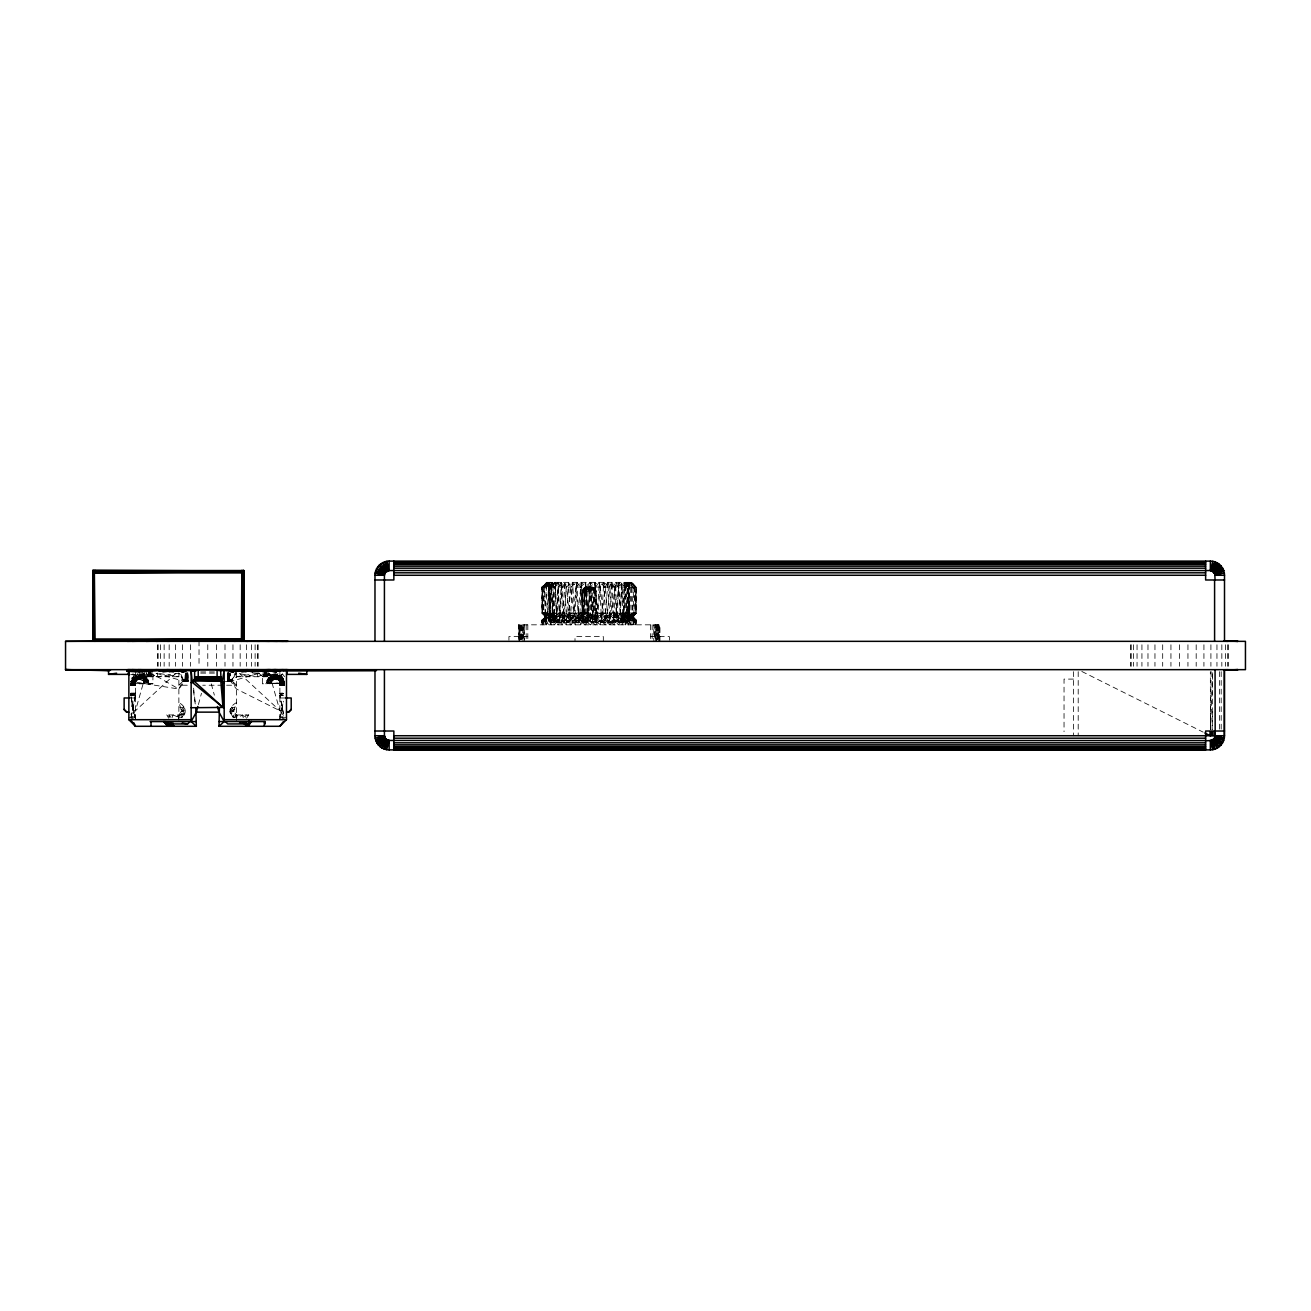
<?xml version="1.0" encoding="UTF-8"?>
<svg xmlns="http://www.w3.org/2000/svg" width="1311" height="1311" viewBox="0 0 1311 1311"><rect width="100%" height="100%" fill="white"/><g stroke="black" fill="none" stroke-linecap="round" stroke-linejoin="round"><path stroke-width="0.75" stroke-dasharray="5 3.75" d="M259.103 673.313L230.785 681.458L229.851 672.969L229.032 681.458L228.671 672.969L228.327 681.458L227.491 672.969L227.803 681.458L228.671 672.969L229.441 681.458L228.671 672.969L227.622 681.458L227.491 673.198L228.327 681.458L228.671 673.198L227.524 681.458L227.803 673.198L229.032 681.458L229.851 673.198L228.671 681.458L228.671 673.198L227.622 681.458L227.803 673.198L229.441 681.458L228.671 673.198L227.803 681.458L227.803 672.969L229.441 681.458L229.851 673.198L230.785 681.458L236.455 689.012L279.882 710.726L283.422 715.314M585.624 622.463L585.656 590.966L584.493 588.164L586.033 587.131L583.198 588.754L582.084 591.785L582.084 622.463L582.264 590.966L584.444 587.705L593.883 587.705L596.177 590.966L596.243 622.463M586.738 622.463L586.771 590.966L587.328 588.164L589.721 587.131L595.751 590.966L595.817 622.463M587.934 622.463L587.951 590.966L585.558 587.705L592.293 587.131L595.145 588.754M591.589 617.743L590.425 613.024L585.591 617.743L585.394 624.823L591.589 617.743L600.372 624.823L605.174 620.103L607.517 613.024L609.812 587.066L611.696 582.346L618.317 587.066L620.25 613.024L628.493 624.823L631.05 620.103L632.148 613.024L633.115 587.066L630.149 582.346L635.769 587.066L636.097 613.024L633.754 615.383L633.426 617.743L635.769 624.823L636.294 620.103L633.934 617.743L633.737 615.383L635.294 613.024L635.769 587.066L631.591 582.346L546.687 582.346L541.967 587.066L541.967 613.024L544.327 615.383L544.327 617.743L542.246 620.103L541.967 624.823L541.967 620.103L544.589 617.743L544.901 615.383L543.098 613.024L546.687 617.743L544.36 624.823L543.033 620.103L544.901 615.383L542.574 613.024L542.246 587.066L546.687 582.346M585.394 624.823L570.842 613.024L562.042 624.823L554.651 615.383L551.341 613.024L551.8 615.383L546.195 624.823L544.36 620.103L545.442 615.383L542.574 613.024L543.033 587.066L548.834 582.346L546.195 587.066L547.293 613.024L548.539 615.383L548.506 620.103L551.275 624.823L556.634 617.743L558.125 613.024L570.809 624.823L575.545 620.103L577.971 613.024L581.297 582.346L585.394 587.066L587.967 615.383L585.394 620.103L580.429 624.823L566.336 613.024L558.093 624.823L553.176 617.743L551.275 587.066L552.57 582.346L546.195 587.066L545.212 613.024L546.687 617.743L544.36 620.103L543.033 624.823L542.246 620.103L544.589 617.743L544.655 615.383L542.312 613.024L544.901 615.383L545.392 617.743L544.36 624.823M582.51 622.463L582.576 590.966L583.854 588.164L586.181 587.131M583.034 622.463L583.1 590.966L584.493 588.164L586.738 587.131L593.883 587.705M583.854 588.164L583.739 622.463L578.97 620.103L575.463 622.463L572.53 620.103L571.547 622.463L566.516 620.103L564.664 582.346L558.093 587.066L556.634 617.743M584.624 622.463L584.657 590.966L585.706 588.164C589.016 586.197 595.128 586.443 596.063 590.966L582.264 590.966L582.199 622.463L582.264 590.966L584.739 587.705L586.738 587.131L583.805 590.966M600.372 624.823L600.356 613.024L596.407 615.383L595.112 617.743L595.423 624.823L580.429 613.024L576.217 617.743L575.545 624.823L585.411 613.024L590.36 617.743L590.425 624.823L575.562 613.024L566.303 624.823L559.65 617.743L557.962 582.346L551.275 587.066L549.833 613.024L551.275 624.823M134.099 674.428L130.739 683.981L135.459 685.227L130.739 685.194L135.459 685.227C133.378 678.934 143.784 676.689 143.948 683.342L148.651 683.818C149.7 673.854 134.05 670.773 131.231 680.393L135.459 683.08L152.912 683.818L152.912 676.738L156.599 673.051M156.222 673.313L184.54 681.458L185.49 672.969L186.67 681.458L186.654 673.198L187.702 681.458L187.522 673.198L186.67 681.458L185.49 673.198L186.293 681.458L186.67 673.198L187.801 681.458L187.85 672.969L187.293 681.458L186.67 673.198L185.9 681.458L185.49 673.198L184.54 681.458L178.87 689.012L130.739 681.458L135.459 682.867L130.739 676.738L133.099 673.674M572.579 617.743L576.906 582.346L580.429 587.066L583.215 615.383L592.392 622.463L594.866 620.103L596.669 622.463L601.569 620.103L603.715 582.346L609.812 587.066L612.04 613.024L610.139 617.743L609.812 624.823L601.143 617.743L602.798 613.024L605.174 587.066L607.747 582.346L614.203 587.066L616.301 613.024L612.942 617.743L618.317 624.823L627.051 613.024L628.493 587.066L626.855 582.346L633.115 587.066L633.967 613.024L632.426 617.743L634.704 624.823L635.769 620.103L633.934 617.743L634 615.383L636.228 613.024L633.737 615.383L633.426 617.743L635.769 620.103L636.294 624.823L636.294 620.103L633.672 617.743L633.737 615.383L635.688 613.024L632.984 615.383L632.426 617.743L634.704 620.103L634.704 624.823M590.425 624.823L595.423 620.103L597.914 613.024L600.372 587.066L603.584 582.346L605.174 587.066L607.517 613.024L612.942 617.743L614.318 615.383L618.268 613.024L618.317 620.103L614.203 624.823L605.748 617.743L605.158 613.024L601.159 615.383L599.815 617.743L600.372 620.103L605.174 624.823L609.812 620.103L611.811 582.346L613.663 620.103L612.221 622.463L611.778 620.103L608.665 622.463L607.862 620.103L604.846 622.463L601.569 620.103L599.373 582.346L596.669 622.463L592.605 620.103L590.311 582.346L585.394 587.066L582.903 613.024L580.855 617.743L580.429 624.823M628.493 624.823L629.837 615.383L633.066 613.024L631.591 617.743L633.115 620.103L631.05 624.823L627.527 617.743L624.56 582.346L628.493 587.066L629.804 617.743L633.115 624.823L634.704 620.103L632.885 617.743L632.951 615.383L635.294 613.024L634.704 587.066L628.723 582.346L629.018 620.103L626.92 622.463L629.018 620.103L629.214 582.346L629.28 620.103L626.92 622.463L551.407 622.463L549.112 620.103L549.309 582.346L549.637 620.103L552.947 622.463L551.39 582.346L550.669 620.103L554.389 622.463L553.16 582.346L552.21 620.103L554.389 622.463L553.226 620.103L556.29 622.463L555.471 620.103L558.617 622.463L559.617 620.103L561.206 582.346L554.487 587.066L552.832 613.024L554.651 615.383L548.506 624.823L546.195 620.103L546.736 615.383L544.426 613.024L545.917 615.383L543.033 620.103L542.246 624.823L541.967 620.103L544.589 617.743L544.655 615.383L542.033 613.024L541.967 587.066L546.933 582.346L543.033 587.066L543.639 613.024L545.442 615.383L545.343 617.743L543.033 620.103L543.033 624.823M575.545 624.823L568.187 617.743L570.809 587.066L572.645 582.346L575.545 587.066L578.528 615.383L577.184 617.743M614.203 624.823L614.203 620.103L610.139 617.743L609.779 613.024L604.371 617.743L605.174 624.823M631.591 582.346L636.294 587.066L636.359 613.024L634 615.383L544.327 615.383L542.033 613.024L542.246 587.066L546.933 582.346M564.025 617.743L566.303 587.066L568.581 582.346L570.809 587.066L573.956 615.383L570.809 620.103L570.809 624.823M609.812 624.823L614.203 620.103L614.171 613.024L610.156 615.383L608.779 617.743L609.812 620.103L608.665 622.463L613.663 620.103L615.433 582.346L622.086 587.066L623.839 613.024L628.493 620.103L625.494 624.823L618.169 615.383L620.25 613.024L621.873 582.346L628.493 587.066M633.115 624.823L633.115 620.103L630.919 617.743L633.967 613.024L634.704 587.066L631.099 582.346L636.294 587.066L636.097 613.024L633.737 615.383L633.672 617.743L635.769 620.103L635.769 624.823M562.042 624.823L562.042 620.103L558.125 613.024M148.602 682.31L143.718 681.966L147.766 679.426L143.046 680.737L144.882 676.017L141.834 679.672L140.687 674.428L139.359 679.114L136.262 675.067L137.573 679.672L132.69 677.754L135.967 681.327L135.459 683.342L130.739 684.686L135.459 685.227L130.739 685.03L135.459 683.818L131.854 679.016L136.819 680.212L134.918 675.755L138.966 679.164L142.948 680.622L143.948 683.342L148.602 682.31L143.702 681.9L146.996 678.131L142.948 680.622L143.571 675.263L140.752 679.229L139.179 674.395L138.966 679.164L136.442 680.622L135.459 683.342L130.739 685.096L135.459 685.227L130.739 683.981L135.459 682.867L130.739 682.867L135.459 684.047L130.739 685.096L135.459 685.227L130.739 684.391L135.459 684.047L130.739 683.277L135.459 682.867L130.739 683.686L135.459 681.458L146.783 670.609L151.502 674.378L157.631 676.738L178.87 673.198L184.54 681.458L188.538 680.622M625.494 624.823L625.494 620.103L621.676 617.743L622.053 613.024L614.302 617.743L618.317 620.103L622.086 624.823L628.444 613.024L621.676 617.743L622.086 624.823M568.187 617.743L562.075 613.024L560.158 617.743L554.487 624.823L553.521 615.383L551.341 613.024M628.248 620.103L627.658 582.346L626.953 620.103L625.937 622.463L628.248 620.103L628.69 582.346L633.115 587.066M1211.135 671.658L1210.414 729.719L1210.348 671.658M187.85 672.969L187.85 681.458L187.522 672.969L186.67 681.458L186.67 672.969L187.801 681.458L187.522 672.969L186.293 681.458L186.67 672.969L187.522 681.458L187.85 672.969L187.702 681.458L187.522 672.969L185.9 681.458L185.49 672.969L186.293 681.458L187.522 673.198L187.293 681.458L186.67 672.969L185.9 681.458L187.522 673.198L186.998 681.458L186.67 673.198L187.522 681.458L187.522 672.969L185.9 681.458L187.522 673.198M546.195 624.823L546.195 620.103L548.49 617.743L548.539 615.383L546.245 613.024L548.49 617.743L548.506 624.823M227.491 673.198L228.032 681.458L228.671 672.969L229.032 681.458L227.803 672.969L227.622 681.458L227.491 672.969L228.032 681.458L228.671 673.198M625.167 620.103L620.922 622.463L621.561 620.103L618.399 622.463L617.12 620.103L618.726 582.346L620.922 622.463L624.036 620.103L623.053 622.463L625.167 620.103L626.117 582.346L626.953 620.103L624.724 622.463L624.102 582.346L623.053 622.463L626.052 620.103L624.724 622.463L629.018 620.103L625.937 622.463M545.343 617.743L545.917 615.383L543.639 613.024L544.36 587.066L547.654 582.346L542.246 587.066M635.688 613.024L633.737 615.383L636.359 613.024L541.967 613.024L544.393 615.383L544.327 617.743L633.934 617.743M283.029 683.867L279.882 684.916L283.029 685.129L279.882 685.227L279.866 683.08L283.471 679.016C279.472 670.757 265.707 674.69 266.674 683.818L283.012 683.26L262.413 683.818L262.413 676.738L258.726 673.051M556.29 622.463L554.242 620.103L555.422 582.346L556.716 620.103L558.617 622.463L558.158 620.103L561.354 622.463L562.894 620.103L564.664 582.346L562.042 587.066L560.026 613.024L561.485 615.383L558.093 620.103L558.093 624.823M1212.691 711.709L1212.134 729.719L1212.675 671.658L1210.561 729.719M228.671 672.969L228.671 681.458L227.803 672.969L227.524 681.458L227.491 672.969L227.491 681.458L227.803 672.969L228.671 681.458L229.851 672.969M137.245 673.723L144.423 676.738L146.783 679.098L146.783 674.378L151.502 676.738L151.027 673.198L151.978 676.738L157.631 673.198L157.631 676.738M556.716 620.103L558.109 582.346L559.617 620.103L561.354 622.463L561.255 620.103L564.435 622.463L566.516 620.103L568.45 582.346L570.449 620.103L571.547 622.463L574.611 620.103L576.774 582.346L570.809 587.066M634.704 620.103L631.591 617.743L631.738 615.383L634.639 613.024L632.885 617.743L635.769 620.103M518.943 641.341L519.631 624.823L520.582 641.341L521.745 624.823L523.089 641.341L524.58 624.823L524.58 639.506M231.424 707.203L233.932 710.021L236.455 707.76L231.424 707.203L233.784 711.25L230.277 712.676L236.865 715.806L233.784 711.25L229.884 711.25L230.638 713.331L236.865 715.806L236.455 714.97L238.209 716.675L236.865 715.806L233.391 717.478L233.932 710.021L236.455 702.696C230.375 705.547 227.213 712.692 233.391 717.478L239.798 716.822L242.273 714.97L245.37 717.183L248.729 714.97L236.455 714.97L236.898 718.51M548.506 620.103L550.767 617.743L547.293 613.024L548.506 587.066L550.489 582.346L544.36 587.066L545.212 613.024L547.408 615.383L546.687 617.743M594.473 588.164L594.588 622.463M626.527 617.743L629.821 613.024L631.05 587.066L628.723 582.346M570.449 620.103L572.497 582.346L575.463 622.463L576.791 620.103L579.56 622.463L581.215 620.103L583.788 622.463L588.016 620.103L590.311 582.346L595.423 587.066L597.914 613.024M604.846 622.463L607.894 582.346L609.877 620.103L604.846 622.463L603.699 620.103L600.831 622.463L599.356 620.103L596.669 622.463M524.58 641.341L523.089 624.823L521.745 641.341L520.582 624.823L519.631 641.341L518.943 624.823L518.943 639.506M659.384 641.341L658.696 624.823L657.745 641.341L656.582 624.823L655.238 641.341L653.747 624.823L653.747 639.506M579.56 622.463L581.199 582.346L583.788 622.463L585.738 620.103L588.082 622.463L590.311 620.103M607.517 613.024L604.371 617.743L601.159 615.383L602.798 613.024L600.372 587.066L594.801 582.346L592.392 622.463L588.016 620.103L585.738 582.346L583.461 620.103L588.082 622.463L588.016 620.103M623.839 613.024L620.447 617.743L623.839 613.024L625.494 587.066L621.873 582.346M659.384 639.506L659.384 624.823L658.696 641.341L657.745 624.823L656.582 641.341L655.238 624.823L653.747 641.341M625.494 587.066L618.792 582.346L616.301 613.024L614.318 615.383L618.317 620.103L618.317 624.823M585.394 587.066L585.771 582.346L590.425 587.066L592.933 613.024L590.36 617.743M631.05 624.823L631.05 620.103L627.527 617.743L627.789 615.383L630.984 613.024L629.804 617.743L633.115 620.103M618.317 587.066L615.4 582.346L612.04 613.024L610.156 615.383M276.097 673.526L264.298 676.738L264.298 673.198L263.364 676.738L257.693 673.198L236.455 676.738L230.785 681.458L226.803 680.622M592.933 613.024L595.423 587.066L594.801 582.346L590.425 587.066L587.918 613.024L585.591 617.743M548.49 617.743L549.375 615.383L548.555 613.024L550.8 615.383L551.275 620.103L554.487 624.823M560.158 617.743L556.241 613.024L555.077 582.346L548.506 587.066L549.833 613.024L553.488 617.743M622.086 620.103L618.153 617.743L625.445 613.024L625.494 620.103M178.427 718.51L178.87 714.97L166.612 714.97L168.758 718.199M152.912 683.818L135.459 683.818L135.705 681.9L131.854 679.016L136.442 680.622L133.722 676.673L137.999 679.459L137.688 674.608L140.441 679.164L142.162 674.723L142.03 679.786L146.029 676.984L143.046 680.737L147.766 679.426L143.702 681.9L148.307 680.835L143.948 683.342L130.739 683.342L143.948 683.342M594.538 590.966L591.605 587.131L595.522 589.426L595.751 590.966M283.029 716.855L279.882 716.855L283.422 702.958M593.752 588.754L592.293 587.131L593.752 588.754L592.67 590.966L592.703 622.463M283.422 678.279L279.882 682.867L284.602 682.867L271.377 683.342C273.507 674.706 279.62 682.457 283.029 684.391L279.882 684.916L284.602 685.194L279.882 685.227L284.602 683.981L279.882 683.244C279.899 677.869 271.213 677.967 271.377 683.342L266.723 682.31L271.639 681.9L268.329 678.131L272.377 680.622L271.754 675.263L274.589 679.229L276.146 674.395L276.359 679.164L280.407 675.755L278.506 680.212L283.471 679.016L279.62 681.9L279.882 683.818L283.029 683.981M554.487 620.103L556.667 615.383L554.537 613.024L554.651 615.383L551.275 620.103M621.676 617.743L622.053 613.024M280.243 717.33L283.504 700.435M279.882 719.215L283.422 701.205M131.133 717.248L135.459 695.617L130.739 694.814L135.459 693.568L130.739 693.29L135.459 693.257L130.739 693.814L135.459 694.437L130.739 695.617L135.459 695.617L131.329 715.314M140.572 670.609L144.898 674.378L144.423 676.738L146.783 672.969L146.783 676.738L157.631 673.198M236.455 670.609L230.785 681.458L236.455 673.198L257.693 676.738L257.693 673.198L268.542 674.378L268.542 679.098L270.902 676.738L278.079 673.723M585.656 590.966L588.131 588.754C588.95 584.64 595.702 588.377 590.376 590.966L590.392 622.463M618.153 617.743L620.25 613.024M139.228 673.526L151.027 676.738L151.027 673.198M625.445 613.024L623.675 617.743M558.093 587.066L561.19 582.346L562.894 620.103L564.435 622.463L564.713 620.103L567.86 622.463L568.482 620.103L571.547 622.463M263.462 675.509L265.74 672.789L268.394 675.558L268.083 676.738L263.462 675.509L264.298 676.738L263.79 674.313L257.693 676.738M198.403 704.581L201.484 693.257M562.042 620.103L564.041 615.383L562.075 613.024M614.302 617.743L614.171 613.024L605.748 617.743M627.789 615.383L628.444 613.024M600.831 622.463L601.569 620.103M566.303 624.823L566.303 620.103L568.187 615.383L566.336 613.024M268.542 674.378L263.822 676.738L265.117 673.674L268.394 675.558L263.364 676.738L263.822 674.378L268.394 675.558M575.545 620.103L571.727 617.743L572.596 615.383L570.842 613.024M166.612 714.97L169.955 717.183L173.052 714.97L177.132 716.675L178.87 714.675M131.411 706.547L135.459 695.617L130.739 695.207L135.459 693.568L130.739 693.404L135.459 693.257L130.739 693.568L135.459 693.568L130.739 695.207M245.37 717.183L246.222 714.97M172.02 717.641L173.052 714.97M580.429 620.103L576.217 617.743L577.184 615.383L575.562 613.024M148.307 680.835L143.718 681.966L146.996 678.131L143.046 680.737L144.882 676.017L142.03 679.786L143.571 675.263L141.834 679.672L142.162 674.723L140.752 679.229L140.687 674.428L140.441 679.164L139.179 674.395L139.359 679.114L137.688 674.608L138.966 679.164L136.262 675.067L137.999 679.459L134.918 675.755L137.573 679.672L133.722 676.673L136.819 680.212L132.69 677.754L136.442 680.622L131.231 680.393L135.705 681.9L130.854 681.851L135.459 683.818M146.783 674.378L151.502 674.378L151.027 676.738L151.863 675.509L149.601 672.789L146.078 674.69L147.258 676.738L150.929 675.673L151.502 674.378L146.783 670.921L135.459 710.726L130.739 716.855L135.459 716.855L133.099 710.726L131.034 697.141M550.767 617.743L551.8 615.383L548.555 613.024M631.05 620.103L628.952 617.743L630.984 613.024M149.601 672.789L146.93 675.558L150.929 675.673L151.552 674.313L146.93 675.558L147.258 676.738L150.667 674.641M590.261 587.131L588.131 588.754L587.115 587.131L591.523 587.705L587.951 590.966M184.851 708.366L181.541 711.25L184.687 713.331L178.46 715.806L178.87 714.97L177.132 716.675L181.934 717.478C187.899 712.676 185.097 705.547 178.87 702.696L181.393 710.021L181.934 717.478L178.46 715.806L183.917 707.203L178.87 707.76L181.393 710.021L183.917 707.203M188.653 681.458L182.655 681.458L178.87 689.012L148.471 671.576M618.169 615.383L616.858 617.743L618.694 615.383L618.268 613.024L610.139 617.743M632.426 617.743L631.64 615.383L633.066 613.024M181.934 717.478L185.457 711.25L181.541 711.25L185.048 712.676L178.46 715.806M582.576 590.966L585.706 588.164M543.033 620.103L544.589 617.743L544.393 615.383M230.785 681.458L236.455 672.969M246.566 718.199L248.729 714.97M617.12 620.103L612.221 622.463L615.4 620.103L615.482 622.463L617.12 620.103L615.433 582.346M558.093 620.103L556.225 617.743L557.88 615.383L554.537 613.024M633.426 617.743L632.951 615.383L634.639 613.024M554.487 587.066L557.962 582.346M551.275 587.066L555.077 582.346M595.423 587.066L599.242 582.346L605.174 587.066M620.922 622.463L622.922 620.103L621.627 582.346L620.218 620.103L618.399 622.463L618.677 620.103L615.482 622.463M566.303 620.103L563.402 617.743L565.385 615.383L564.14 613.024L561.19 582.346M142.948 680.622L146.029 676.984M548.506 587.066L552.57 582.346M570.809 620.103L567.434 617.743L569.564 615.383L566.303 587.066L564.746 582.346M546.195 587.066L550.489 582.346M546.195 620.103L549.375 615.383L546.245 613.024M630.919 617.743L629.837 615.383L632.148 613.024L631.05 587.066L626.855 582.346M584.591 588.754L587.115 587.131M271.377 683.342L267.018 680.835L271.639 681.9L268.329 678.131L272.278 680.737L269.296 676.984L273.311 679.786L273.163 674.723L274.884 679.164L277.637 674.608L277.326 679.459L281.603 676.673L278.882 680.622L283.471 679.016L279.358 681.327L284.471 681.851L279.882 683.342L279.358 681.327L282.635 677.754L277.752 679.672L279.063 675.067L275.982 679.114L274.638 674.428L273.507 679.672L270.459 676.017L272.278 680.737L267.559 679.426L271.606 681.966L266.723 682.31M627.051 613.024L624.839 615.383L624.806 617.743L628.493 620.103M544.36 587.066L548.834 582.346M544.36 620.103L547.408 615.383L544.426 613.024M629.821 613.024L627.576 615.383L628.952 617.743M629.837 615.383L632.148 613.024M543.033 587.066L547.654 582.346M631.64 615.383L633.967 613.024M632.951 615.383L635.294 613.024M182.655 681.458L178.87 685.227L188.8 685.227M583.215 615.383L580.855 617.743L585.394 620.103M595.423 624.823L600.372 620.103L596.407 617.743L605.158 613.024L606.6 615.383L601.143 617.743M626.674 622.463L629.149 620.103M633.754 615.383L636.228 613.024M175.887 673.362L135.459 710.726L133.099 710.726L130.739 708.366M580.429 587.066L585.771 582.346M575.545 587.066L581.297 582.346M566.303 587.066L572.645 582.346M562.042 587.066L568.581 582.346M553.176 617.743L556.667 615.383L552.832 613.024M230.474 708.366L233.784 711.25L230.638 713.331L233.391 717.478M583.559 588.754L584.493 588.164M587.918 613.024L591.589 615.383L595.423 613.024L596.407 615.383L599.815 617.743L602.11 615.383L600.356 613.024M556.225 617.743L560.174 615.383L556.241 613.024M146.93 675.558L150.208 673.674L151.978 676.738L151.502 674.378L151.502 676.738M559.65 617.743L564.041 615.383L560.026 613.024M586.181 588.754L587.328 588.164M563.402 617.743L568.187 615.383L564.14 613.024M567.434 617.743L572.596 615.383L568.532 613.024M571.727 617.743L577.184 615.383L573.153 613.024M576.217 617.743L581.92 615.383L580.429 613.024M263.822 676.738L263.822 674.378L268.542 676.738L268.542 672.969L270.443 674.378L274.736 672.609M181.541 711.25L185.375 709.759M130.494 719.1L135.459 717.33L128.855 717.33M282.93 682.539L279.62 681.9L284.094 680.393L278.882 680.622L282.635 677.754L278.506 680.212L281.603 676.673L277.752 679.672L280.407 675.755L277.326 679.459L279.063 675.067L276.359 679.164L277.637 674.608L275.982 679.114L276.146 674.395L274.884 679.164L274.638 674.428L274.589 679.229L273.163 674.723L273.507 679.672L271.754 675.263L273.311 679.786L270.459 676.017L272.377 680.622L267.559 679.426L271.639 681.9L267.018 680.835M586.804 587.705L588.623 587.131L592.162 588.754M140.588 672.609L144.898 674.378L135.459 676.738L178.87 676.738L184.54 681.458L180.771 674.215M284.602 682.867L279.882 684.047L284.602 685.096L279.882 685.227L283.029 684.866L279.882 684.916L283.029 683.539L279.866 683.08L262.413 683.818M283.029 694.83L279.882 695.617L283.422 713.79M279.358 681.327L284.094 680.393L279.866 683.08L284.471 681.851L279.62 681.9M284.602 683.981L279.882 684.834L284.602 683.588L279.882 682.867L284.602 681.458L279.882 681.458L284.602 683.686L281.226 674.346L283.242 680.147M150.929 675.673L151.863 675.509M131.854 679.016L135.967 681.327L130.854 681.851L135.459 683.342L130.739 682.867M283.029 695.338L279.882 695.617L283.422 713.315M283.029 683.146L279.882 682.867L284.602 683.686L279.882 684.047L284.602 684.686L279.882 684.916L284.602 685.096L279.882 685.227L284.602 684.834M130.739 694.814L135.459 694.437L130.739 694.093L135.459 693.568L130.739 693.814M279.882 685.227L283.029 685.03M135.459 685.227L130.739 684.916L135.459 684.916L130.739 684.047L135.459 683.08L130.739 683.981L135.459 684.834L130.739 683.686M541.967 587.066L636.294 587.066M582.821 589.426L595.522 589.426M541.967 620.103L636.294 620.103M527.809 636.622L508.93 636.622L508.93 641.341M650.518 636.622L669.397 636.622L669.397 641.341M200.681 671.92L214.66 671.92M200.681 673.117L214.66 673.117M130.756 674.378L144.898 674.378M268.542 672.969L270.902 676.738L270.443 674.378L282.553 674.378M236.455 676.738L279.882 676.738L270.443 674.378M1073.48 679.098L1064.04 679.098L1064.04 731.685M225.361 681.458L232.686 681.458L236.455 685.227L202.697 685.227M130.739 684.916L135.459 684.916L130.739 684.391M130.739 693.257L135.459 693.257M279.882 693.257L283.029 693.257L279.882 693.257L283.029 693.617L279.882 693.568L283.029 694.666L279.882 694.437L283.029 693.388L279.882 693.257L283.029 693.47L279.882 693.568L283.029 695.223M283.029 695.617L279.882 695.617L283.029 695.076L279.882 693.568L283.029 693.732M130.264 697.976L135.459 697.976M279.882 697.976L285.061 697.976M239.454 673.362L279.882 710.726L282.242 710.726M286.486 717.33L279.882 717.33L284.831 719.1M130.739 684.686L135.459 684.916M589.163 587.066L592.67 590.966M159.565 673.526L178.87 676.738M131.231 680.393L135.967 681.327M592.162 587.131L594.784 588.754M229.949 709.759L233.784 711.25M1081.821 671.461L1203.105 732.112M554.242 620.103L558.617 622.463M265.74 672.789L269.263 674.69L268.083 676.738L264.675 674.641M588.082 587.131L590.212 588.754M577.971 613.024L581.92 615.383M582.903 613.024L586.738 615.383L585.411 613.024M549.833 613.024L553.521 615.383M588.131 588.754L590.376 590.966M591.589 615.383L595.112 617.743M547.293 613.024L550.8 615.383M545.212 613.024L548.539 615.383M552.947 622.463L549.637 620.103L550.096 582.346L550.669 620.103M624.56 582.346L631.05 587.066M543.639 613.024L546.736 615.383M605.748 615.383L608.779 617.743L610.893 615.383L609.779 613.024M549.112 620.103L551.964 622.463L549.047 620.103L549.047 582.346L549.112 620.103L551.472 622.463L549.047 620.103M542.033 613.024L544.655 615.383M543.098 613.024L545.442 615.383M631.099 582.346L635.769 587.066M630.149 582.346L634.704 587.066M269.296 676.984L272.377 680.622M282.242 673.674L284.602 676.738M593.834 588.164L595.243 590.966L595.292 622.463M618.792 582.346L622.086 587.066M184.54 681.458L178.87 672.969L178.87 721.574M566.516 620.103L567.86 622.463M592.638 588.164L593.67 590.966L593.719 622.463M611.696 582.346L614.203 587.066M232.686 681.458L236.455 689.012M264.396 675.673L264.298 673.198M607.747 582.346L609.812 587.066M242.273 714.97L243.305 717.641M169.103 714.97L169.955 717.183M130.92 713.905L132.214 717.445M236.455 714.675L236.865 715.806M591.015 588.164L591.589 622.463M269.624 674.428L279.882 710.726M211.268 683.818L214.365 695.141M599.242 582.346L600.372 587.066M131.133 697.206L135.459 719.215M131.1 696.682L135.099 717.33M193.422 690.34L195.273 704.22M193.602 688.16L195.421 704.138M227.803 681.458L227.803 672.969L228.327 681.458M594.883 582.346L597.128 620.103M576.774 582.346L578.97 620.103M603.715 582.346L605.829 620.103M186.67 672.969L186.998 681.458L187.522 672.969L187.801 681.458M227.803 673.198L228.032 681.458L227.803 672.969M590.294 582.346L590.425 587.066M1228.407 644.766L1228.407 666.234M1227.653 644.766L1227.653 666.234M1225.441 644.766L1225.441 666.234M1221.836 644.766L1221.836 666.234M1221.197 671.658L1221.197 729.719M1219.443 671.658L1219.443 729.719M1216.952 644.766L1216.952 666.234M1210.905 644.766L1210.905 666.234M1203.924 644.766L1203.924 666.234M1196.189 644.766L1196.189 666.234M1187.946 644.766L1187.946 666.234M1179.441 644.766L1179.441 666.234M1170.936 644.766L1170.936 666.234M1162.693 644.766L1162.693 666.234M1154.958 644.766L1154.958 666.234M1147.977 644.766L1147.977 666.234M1141.93 644.766L1141.93 666.234M1137.047 644.766L1137.047 666.234M1133.441 644.766L1133.441 666.234M1131.229 644.766L1131.229 666.234M1130.492 644.766L1130.492 666.234M1078.199 671.658L1078.199 735.733M1073.48 671.658L1073.48 735.733M659.957 641.341L659.957 624.823L518.369 624.823L518.369 641.341M658.696 624.823L658.696 639.506M657.745 624.823L657.745 639.506M656.582 624.823L656.582 639.506M655.238 624.823L655.238 639.506M652.157 624.823L652.157 639.506M650.518 624.823L650.518 641.341M603.322 641.341L603.322 636.622L575.005 636.622L575.005 641.341M589.163 588.164L589.163 622.463M542.246 620.103L542.246 624.823M527.809 624.823L527.809 641.341M526.17 624.823L526.17 639.506M523.089 624.823L523.089 639.506M521.745 624.823L521.745 639.506M520.582 624.823L520.582 639.506M519.631 624.823L519.631 639.506M279.882 670.609L279.882 721.574M258.152 644.766L258.152 666.234M257.382 644.766L257.382 666.234M255.121 644.766L255.121 666.234M251.401 644.766L251.401 666.234M246.37 644.766L246.37 666.234M240.159 644.766L240.159 666.234M236.455 672.641L236.455 721.574M232.965 644.766L232.965 666.234M225 644.766L225 666.234M216.512 644.766L216.512 666.234M207.777 644.766L207.777 666.234M199.026 640.866L199.026 666.234M190.537 644.766L190.537 666.234M182.573 644.766L182.573 666.234M175.379 644.766L175.379 666.234M169.168 644.766L169.168 666.234M164.137 644.766L164.137 666.234M160.434 644.766L160.434 666.234M158.156 644.766L158.156 666.234M157.386 644.766L157.386 666.234M135.459 670.609L135.459 721.574M187.522 681.458L187.522 672.969L187.522 681.458"/><path stroke-width="1.5" d="M241.421 641.341L243.469 638.981L243.78 572.907L242.601 570.859L94.359 570.859L92.753 572.907L243.78 572.907L241.83 570.58L241.421 641.341L243.78 638.981L243.78 570.547L92.753 570.547L92.753 638.981L93.933 641.03L95.113 641.341L93.933 638.981L93.933 572.907L92.753 570.547L93.081 640.161L93.933 641.03L288.223 641.341M1210.348 735.733L1210.397 731.735L1210.348 735.733L1204.907 733.013M241.421 570.547L243.78 572.907L242.584 572.497L242.601 570.859L243.78 570.547L243.469 638.981L242.584 641.03L243.469 640.161L242.601 638.981L242.601 572.907L241.421 571.727L94.359 570.859L93.081 572.907L95.113 570.547L241.421 570.859L243.469 571.727L241.421 572.907M374.979 641.341L374.979 575.267C374.831 567.696 381.567 560.961 389.138 561.108L1210.348 561.108C1217.919 560.977 1224.638 567.696 1224.507 575.267L1224.507 641.341M1224.507 669.659L1224.507 735.733C1224.638 743.304 1217.919 750.023 1210.348 749.892L389.138 749.892C381.567 750.023 374.848 743.304 374.979 735.733L374.979 669.659M191.144 682.638L193.782 681.458L194.683 678.688L220.641 678.688L221.313 681.179L224.181 682.638L221.035 680.704L220.641 669.659L228.229 670.609L270.443 669.659L270.443 670.609L265.019 672.182M384.418 669.659L384.418 735.733L385.516 738.765L387.515 740.174L386.679 749.679L389.138 740.453L1205.628 740.584C1209.348 741.059 1214.871 740.518 1215.182 735.733L1215.068 669.659M1215.068 579.986L1214.773 573.644L1211.954 570.826L1212.806 561.321L1210.348 570.547L389.138 570.547L385.319 572.497L384.418 575.267L384.418 641.341M240.159 670.134L286.486 670.609L286.486 719.69L279.882 726.294L218.986 726.294L219.412 708.104M224.181 707.727L223.001 707.416L222.575 682.244L221.313 681.179L194.569 679.999L194.683 669.659M242.601 641.03L242.601 638.981L241.421 640.161L65.55 641.341L65.55 669.659L109.206 670.691M1210.348 749.892L1210.348 740.453L1212.806 749.679L1211.806 740.223L1217.427 747.991L1213.117 739.551L1221.197 744.828L1214.838 737.192L1215.068 735.733L1224.294 738.191L1223.655 735.733M191.144 707.727L223.001 707.416L194.044 681.13L194.683 679.098L192.356 682.425L223.001 707.416L220.641 679.098L220.756 679.999L194.569 679.999M222.1 681.966L224.181 670.609L224.181 721.574L218.986 726.294M250.548 721.574L249.664 723.934L227.721 723.934L225.361 721.574M129.56 674.69L128.38 674.378L129.609 669.774L131.903 670.609M382.058 747.991L387.515 740.174L382.058 747.991L385.516 738.765L380.026 746.582L386.778 739.814L389.138 740.453L384.287 749.04L386.778 739.814L385.516 738.765L376.88 742.813L384.697 737.339L386.106 739.355L389.138 740.453L389.138 749.892M1217.427 563.009L1211.954 570.826L1217.427 563.009L1213.953 572.235L1219.443 564.418L1212.708 571.186L1210.348 570.547L1215.182 561.96L1212.708 571.186L1213.953 572.235L1222.606 568.187L1214.773 573.644L1213.38 571.645L1210.348 570.547L1210.348 561.108M195.814 708.169L196.339 726.294L191.144 721.574L196.339 712.135L197.879 706.465M243.469 571.727L95.113 572.907L93.556 571.727L95.113 570.547L94.359 570.859L95.113 641.341L93.622 640.784L92.753 638.981L243.78 638.981L241.421 641.03L137.786 641.243M164.137 640.866L93.622 640.784L93.933 638.981M93.31 571.383L92.753 572.907L95.113 570.547L92.753 570.547L94.31 570.695M146.127 669.774L148.831 672.035L149.438 671.314L144.898 670.609L147.307 670.085L150.323 672.182M384.287 749.04L387.515 740.174M1211.954 570.826L1215.182 561.96M252.499 671.904L268.542 670.609L274.212 671.789L279.882 670.609L275.163 669.659L276.179 672.019L275.163 669.659L236.455 670.609L230.457 671.855M128.527 670.921L135.459 670.609L139.146 672.019L140.179 669.659L138.753 671.068L127.02 671.068M276.179 672.019L275.163 669.659L265.887 671.314L270.443 669.659M164.137 670.134L138.097 669.659L135.459 670.609L141.113 671.789L156.058 669.659L175.379 670.134M193.782 681.458L194.47 680.311M93.933 572.907L94.72 570.859L93.081 571.727L241.421 571.727L243.78 570.547L241.83 570.58M269.214 669.774L268.329 670.97L266.903 670.609L266.494 672.035L268.018 670.085L270.443 670.609L269.214 669.774L267.362 671.429M279.882 726.294L283.176 721.804M380.026 746.582L386.106 739.355L384.697 737.339L375.192 738.191L384.418 735.733L385.041 738.093L378.289 744.828L386.106 739.355M1213.38 571.645L1221.197 566.172L1214.428 572.907L1215.068 575.267L1224.294 572.809L1214.773 573.644L1213.38 571.645L1219.443 564.418M243.78 638.981L241.421 641.03L243.469 640.161L93.081 640.161M251.106 721.574L246.845 726.294L243.305 722.754M139.146 672.019L140.572 670.609L138.753 671.068M165.661 721.574L165.661 723.934L187.604 723.934L189.964 721.574M288.371 712.135L291.206 709.3M378.289 744.828L385.516 738.765M1213.953 572.235L1221.197 566.172M241.421 638.981L94.769 640.161L93.933 641.03L95.113 638.981M242.584 572.497L241.421 571.727L242.601 570.859L92.753 570.547M242.945 571.104L243.78 570.547M376.88 742.813L385.041 738.093L375.831 740.584L384.418 735.733L374.979 735.733M1222.606 568.187L1214.428 572.907L1223.655 570.416L1215.068 575.267L1224.507 575.267M283.422 670.609L286.962 669.659L257.382 670.134M375.831 740.584L384.697 737.339M1214.773 573.644L1223.655 570.416M191.144 721.574L191.144 670.609L199.026 670.134M264.773 671.691L268.542 670.609L263.118 671.904M196.339 726.294L135.459 726.294L128.855 719.69L128.855 670.609L132.182 669.659L160.434 670.134M162.941 671.904L180.262 669.659L190.537 670.134M241.765 671.904L247.074 670.609L252.384 671.904M1063.696 749.204L1059.321 749.892M126.97 670.74L130.789 670.085M108.551 669.659L108.551 674.378L116.613 673.198M169.217 671.789L178.87 670.609L184.867 671.855M193.799 641.341L199.026 640.866M216.512 670.134L221.739 669.659M135.459 670.609L169.168 670.134M166.628 671.281L178.87 670.609L182.18 671.789L185.49 670.609L182.18 671.904L178.87 670.609M190.439 670.609L196.224 670.282M146.996 670.97L167.546 669.659L182.573 670.134M1223.835 670.068L1237.846 669.659L1224.556 669.954M1227.653 670.134L1237.846 669.659M180.262 641.341L190.537 640.866M225 670.134L279.882 670.609M158.844 670.953L168.25 670.609L173.56 671.904M167.546 641.341L182.573 640.866M232.965 670.134L247.992 669.659M190.144 670.609L196.24 670.413M1224.245 669.757L1228.063 669.659M156.058 641.341L175.379 640.866M146.144 641.341L169.168 640.866M246.37 670.134L269.394 669.659M251.401 670.134L277.44 669.659M132.182 641.341L160.434 640.866M255.121 670.134L283.373 669.659M127.331 641.341L158.156 640.866M288.223 669.659L127.331 669.659M286.486 670.609L376.486 670.511L218.675 670.609M393.857 561.96L1205.628 561.96M393.857 563.009L1205.628 563.009M393.857 564.418L1205.628 564.418M393.857 566.172L1205.628 566.172M393.857 568.187L1205.628 568.187M393.857 572.809L1205.628 572.809M374.979 575.267L384.418 575.267L375.667 570.891L384.647 573.808L376.519 568.843L385.319 572.497L379.125 565.254L386.368 571.449L382.714 562.648L387.679 570.777L386.925 561.288L389.138 570.547L389.138 561.108M393.857 575.267L1205.628 575.267M374.979 579.986L393.857 579.986L393.857 561.108M1224.507 579.986L1205.628 579.986L1205.628 561.108M65.55 641.341L1245.45 641.341L1245.45 669.659L65.55 669.659L109.337 670.38M128.855 670.609L196.65 670.609M276.572 671.068L280.488 671.068M108.551 674.378L128.74 674.378M286.585 674.378L306.774 674.378L306.774 670.609M194.683 676.738L220.641 676.738M194.683 676.968L220.641 676.968M194.683 677.64L220.641 677.64M129.789 697.976L124.135 697.976L124.135 709.775L126.495 712.135L128.855 712.135M285.536 697.976L291.206 697.976L291.206 709.775L288.846 712.135L286.486 712.135M196.339 712.135L218.986 712.135L224.181 721.574M128.855 719.69L191.144 719.69M224.181 719.69L286.486 719.69M150.093 721.574L196.339 721.574M218.986 721.574L265.248 721.574L265.248 723.934M374.979 731.014L393.857 731.014L393.857 749.892M1224.507 731.014L1205.628 731.014L1205.628 749.892M393.857 735.733L1205.628 735.733M1206.284 735.733L1224.507 735.733M393.857 738.191L1205.628 738.191M393.857 742.813L1205.628 742.813M393.857 744.828L1205.628 744.828M393.857 746.582L1205.628 746.582M393.857 747.991L1205.628 747.991M393.857 749.04L1205.628 749.04M393.857 749.679L1205.628 749.679M194.044 681.13L221.035 680.704M110.304 670.183L65.55 669.659L110.468 670.331M257.382 640.866L286.994 641.341M255.121 640.866L283.373 641.341M128.544 669.659L158.156 670.134M251.401 640.866L277.44 641.341M246.37 640.866L269.394 641.341M1224.556 641.046L1237.846 641.341L1223.835 640.932M240.159 640.866L259.48 641.341M1224.245 641.243L1228.063 641.341M232.965 640.866L247.992 641.341M1227.653 640.866L1237.846 641.341M225 640.866L235.292 641.341M127.085 671.216L137.131 671.887M384.647 573.808L375.143 573.054L384.418 575.267M150.552 671.691L146.783 670.609L150.798 670.921L146.783 670.921L150.404 671.674M129.609 669.774L128.38 669.659L128.38 674.378M216.512 640.866L221.739 641.341M239.536 722.951L249.664 723.934M1214.838 737.192L1224.294 738.191L1215.182 735.733L1223.655 740.584L1214.838 737.192L1222.606 742.813L1214.166 738.503L1221.197 744.828M246.107 671.789L236.455 670.609L233.145 671.904L229.851 670.609L233.145 671.789M298.711 673.198L306.774 674.378M182.213 723.049L187.604 723.934M1069.612 749.122L1073.48 749.892L1073.48 749.04M146.783 670.609L152.207 671.904M241.421 570.859L242.584 571.383M241.421 571.727L243.469 572.907L243.469 638.981M92.753 638.981L94.916 641.03M377.683 566.942L385.319 572.497M248.795 724.344L247.648 723.361L246.845 726.294L244.633 723.148M168.152 723.148L170.184 726.294L165.039 721.574L168.775 726.294L163.777 721.574L168.496 726.294M163.908 721.574L168.775 726.294L164.334 721.574M124.135 709.3L126.954 712.135M168.25 722.754L171.594 726.294L170.528 723.148M1213.117 739.551L1219.443 746.582L1211.806 740.223L1215.182 749.04L1210.348 740.453M167.038 722.754L170.184 726.294M167.546 669.659L168.25 670.609M131.051 720.313L135.459 726.294L133.804 722.754M380.813 563.812L386.368 571.449M171.053 723.148L173.216 726.294L173.216 723.148M174.15 726.294L172.003 723.066L173.216 726.294M169.529 723.148L171.594 726.294M389.138 570.547L384.762 561.796L387.679 570.777M147.963 671.429L147.307 670.085L148.831 672.035L148.438 670.609M242.732 571.104L243.469 572.907M93.081 638.981L93.556 640.161M245.599 723.148L246.845 726.294L251.565 721.574L246.845 726.294L246.534 723.148M217.446 706.465L218.986 712.135M191.144 670.609L192.356 682.425M1224.294 669.659L1224.294 735.733M1214.773 731.735L1214.773 735.733M1214.592 579.986L1214.592 641.341M1213.953 731.735L1213.953 735.733M286.962 671.232L286.962 674.378M264.298 721.574L264.298 726.294M248.729 720.624L248.729 726.294M217.102 669.659L217.102 676.738M198.223 669.659L198.223 676.738M166.612 722.525L166.612 726.294M151.027 721.574L151.027 726.294M1212.003 731.735L1211.954 735.733L1212.085 731.735M186.228 670.609L182.54 671.789L186.309 670.609M232.735 671.789L229.032 670.609L232.784 671.789"/></g></svg>
